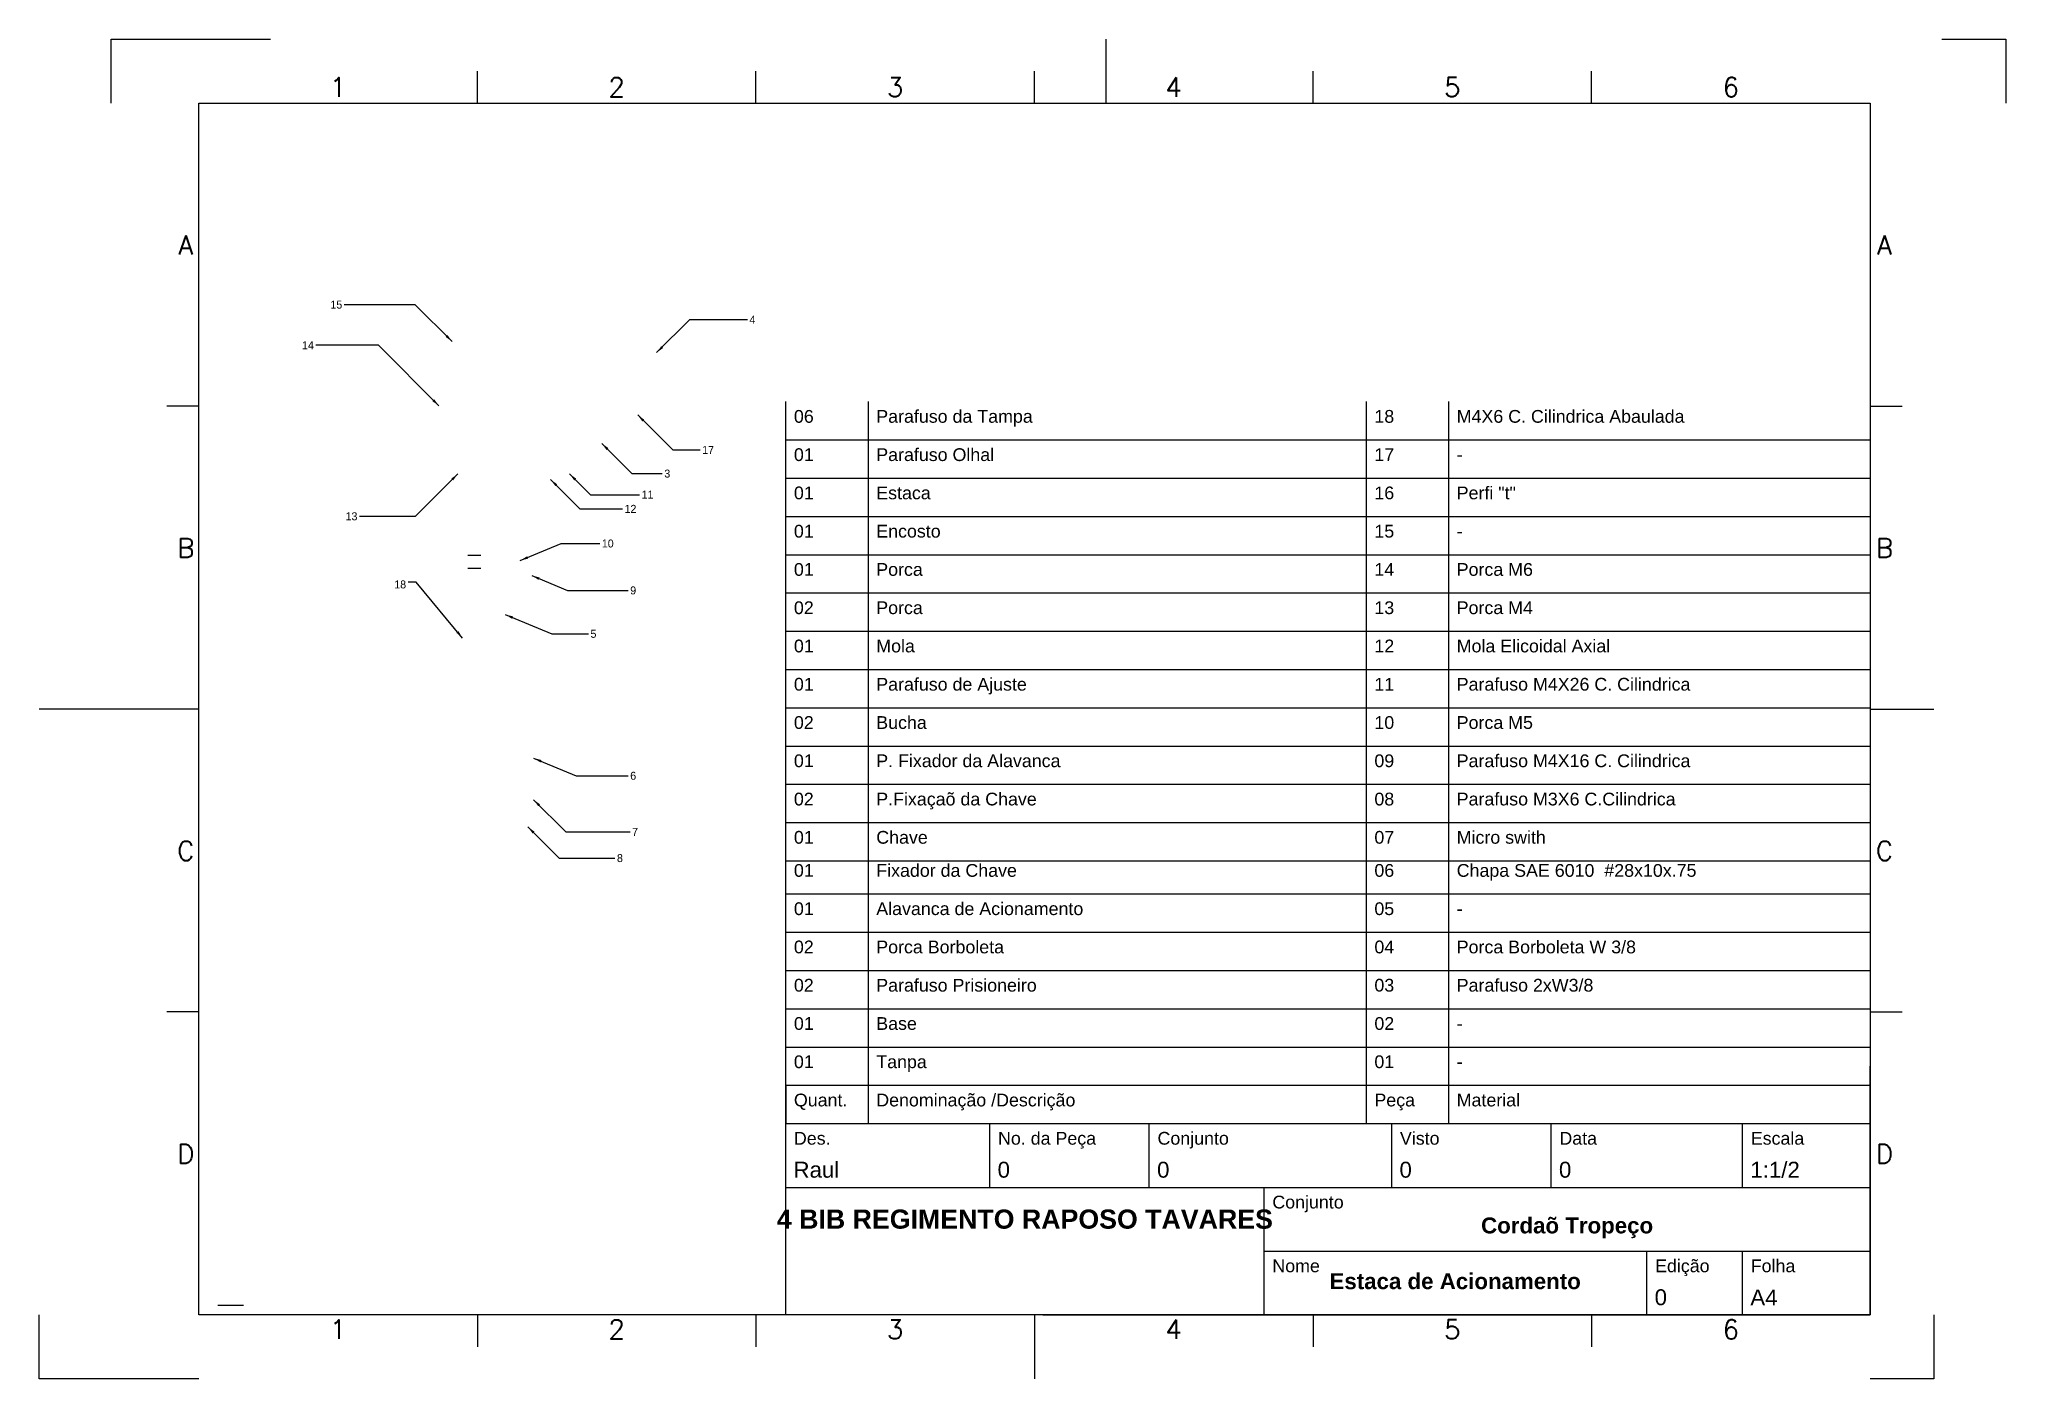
# Paper-space layout 'Lista' of a CAD drawing. Header units: millimetres. Extents: x -11 to 297, y 0 to 210.
# The model-space entities are those that its viewports show. They can reach past a viewport. Long polylines and large blocks are cut down to what shows.
import ezdxf
from ezdxf.enums import TextEntityAlignment as Align

# ---------------------------------------------------------------- set-up
doc = ezdxf.new("R2010")
doc.units = ezdxf.units.MM
doc.linetypes.add('HIDDEN2', pattern=[4.7625, 3.175, -1.5875])
for name, color, linetype in [('Contorno', 7, 'Continuous'), ('Cortes', 140, 'HIDDEN2'), ('Cotas', 1, 'Continuous'), ('FRAME 050', 6, 'Continuous'), ('Object', 7, 'Continuous'), ('Texto', 7, 'Continuous')]:
    doc.layers.add(name, color=color, linetype=linetype)
doc.layers.get('FRAME 050').off()
doc.styles.add('Roman', font='romans', dxfattribs={"bigfont": 'bigfont'})
doc.styles.add('texto2', font='ARIAL.TTF', dxfattribs={"height": 2})
doc.styles.add('Texto2.5', font='ARIAL.TTF', dxfattribs={"height": 2.5})
doc.dimstyles.new('ISO-25', dxfattribs={"dimtxt": 2.5, "dimasz": 2.5, "dimexe": 1.25, "dimexo": 0.625, "dimtad": 1, "dimtxsty": 'Standard', "dimcen": 2.5, "dimadec": 0, "dimazin": 0, "dimtfac": 1, "dimtmove": 0, "dimatfit": 3, "dimfxl": 0, "dimarcsym": 0})

msp = doc.modelspace()

# ---------------------------------------------------------------- linework, layer by layer
at = {"layer": 'Cortes'}
for p, q in [((-2352.194, 109.526), (-2348.194, 109.526)), ((-2352.194, 105.526), (-2348.194, 105.526))]:
    msp.add_line(p, q, dxfattribs=at)

# ---------------------------------------------------------------- texts
at = {"layer": 'Cotas', "char_height": 2.5}
for s, insert, width, attachment_point in [('15', (-2391.597, 186.853), 0.6514, 9), ('4', (-2263.923, 184.705), 0.6514, 1), ('14', (-2400.5, 174.121), 0.6514, 9), ('17', (-2278.761, 143.804), 0.6514, 1), ('3', (-2290.632, 136.398), 0.6514, 1), ('11', (-2297.755, 129.788), 0.6514, 1), ('12', (-2303.097, 125.342), 0.6514, 1), ('13', (-2386.849, 120.466), 0.6514, 9), ('10', (-2310.219, 114.481), 0.6514, 1), ('18', (-2371.579, 99.103), 2.1584, 9), ('9', (-2301.316, 99.771), 0.6514, 1), ('5', (-2313.78, 86.157), 0.6514, 1), ('6', (-2301.316, 41.646), 0.6514, 1), ('7', (-2300.722, 24.05), 0.6514, 1), ('8', (-2305.471, 15.826), 0.6514, 1)]:
    msp.add_mtext(s, dxfattribs=dict(at, insert=insert, width=width, attachment_point=attachment_point))

# ---------------------------------------------------------------- leaders
at = {"layer": 'Cotas', "annotation_type": 0, "has_hookline": 1}
for points, hookline_direction, text_width in [([(-2357.14, 176.537), (-2368.706, 188.103), (-2390.972, 188.103)], 1, 3.333), ([(-2293.038, 173.077), (-2282.66, 183.455), (-2264.548, 183.455)], 0, 1.667), ([(-2361.295, 156.392), (-2380.274, 175.371), (-2399.875, 175.371)], 1, 3.333), ([(-2298.973, 153.524), (-2288.003, 142.554), (-2279.386, 142.554)], 0, 1.667), ([(-2310.25, 144.636), (-2300.762, 135.148), (-2291.257, 135.148)], 0, 1.667), ([(-2355.36, 135.061), (-2368.704, 121.716), (-2386.224, 121.716)], 1, 3.333), ([(-2326.276, 133.283), (-2317.084, 124.092), (-2303.722, 124.092)], 0, 3.333), ([(-2320.341, 135.061), (-2313.818, 128.538), (-2298.38, 128.538)], 0, 2.5), ([(-2335.773, 107.906), (-2322.917, 113.231), (-2310.844, 113.231)], 0, 2.917), ([(-2353.876, 83.538), (-2368.454, 101.103), (-2370.954, 101.103)], 1, 3.333), ([(-2332.211, 103.166), (-2320.997, 98.521), (-2301.941, 98.521)], 0, 1.667), ([(-2340.521, 90.948), (-2325.936, 84.907), (-2314.405, 84.907)], 0, 1.667), ([(-2331.618, 45.916), (-2318.29, 40.396), (-2301.941, 40.396)], 0, 1.667), ([(-2331.618, 32.881), (-2321.536, 22.8), (-2301.347, 22.8)], 0, 1.667), ([(-2333.399, 24.361), (-2323.614, 14.576), (-2306.096, 14.576)], 0, 1.667)]:
    msp.add_leader(points, dimstyle='ISO-25', override={"dimgap": 0.625, "dimtad": 0}, dxfattribs=dict(at, hookline_direction=hookline_direction, text_width=text_width))

psp = doc.layouts.new('Lista')

# ---------------------------------------------------------------- linework, layer by layer
for p, q in [((0, 210), (25, 210)), ((0, 200), (0, 210)), ((156, 200), (156, 210)), ((287, 210), (297, 210)), ((297, 210), (297, 200)), ((57.42, 200), (57.42, 205)), ((101.08, 200), (101.08, 205)), ((144.75, 200), (144.75, 205)), ((188.42, 200), (188.42, 205)), ((232.08, 200), (232.08, 205)), ((13.75, 200), (275.75, 200)), ((13.75, 10), (13.75, 200)), ((275.75, 200), (275.75, 10)), ((13.75, 152.5), (8.75, 152.5)), ((275.75, 152.5), (280.75, 152.5)), ((13.75, 105), (-11.25, 105)), ((13.75, 105), (8.75, 105)), ((275.75, 105), (285.75, 105)), ((275.75, 105), (280.75, 105)), ((13.75, 57.5), (8.75, 57.5)), ((275.75, 57.5), (280.75, 57.5)), ((-11.25, 0), (-11.25, 10)), ((275.75, 10), (13.75, 10)), ((57.42, 10), (57.42, 5)), ((101.08, 10), (101.08, 5)), ((144.75, 10), (144.75, 0)), ((144.75, 10), (144.75, 5)), ((188.42, 10), (188.42, 5)), ((232.08, 10), (232.08, 5)), ((285.75, 10), (285.75, 0)), ((13.75, 0), (-11.25, 0)), ((285.75, 0), (275.75, 0))]:
    psp.add_line(p, q)
at = {"color": 0}
for p, q in [((275.75, 49), (275.75, 10)), ((275.75, 10), (275.75, 49)), ((146.05, 10), (275.75, 10))]:
    psp.add_line(p, q, dxfattribs=at)
at = {"layer": 'Contorno'}
for p, q in [((105.75, 147.19), (105.75, 153.19)), ((118.66, 153.19), (118.66, 147.19)), ((196.75, 153.19), (196.75, 147.19)), ((209.65, 153.19), (209.65, 147.19)), ((105.75, 141.19), (105.75, 147.19)), ((105.75, 147.19), (275.75, 147.19)), ((118.66, 147.19), (118.66, 141.19)), ((196.75, 147.19), (196.75, 141.19)), ((209.65, 147.19), (209.65, 141.19)), ((105.75, 135.19), (105.75, 141.19)), ((105.75, 141.19), (275.75, 141.19)), ((118.66, 141.19), (118.66, 135.19)), ((196.75, 141.19), (196.75, 135.19)), ((209.65, 141.19), (209.65, 135.19)), ((105.75, 129.19), (105.75, 135.19)), ((105.75, 135.19), (275.75, 135.19)), ((118.66, 135.19), (118.66, 129.19)), ((196.75, 135.19), (196.75, 129.19)), ((209.65, 135.19), (209.65, 129.19)), ((105.75, 123.19), (105.75, 129.19)), ((105.75, 129.19), (275.75, 129.19)), ((118.66, 129.19), (118.66, 123.19)), ((196.75, 129.19), (196.75, 123.19)), ((209.65, 129.19), (209.65, 123.19)), ((105.75, 117.19), (105.75, 123.19)), ((105.75, 123.19), (275.75, 123.19)), ((118.66, 123.19), (118.66, 117.19)), ((196.75, 123.19), (196.75, 117.19)), ((209.65, 123.19), (209.65, 117.19)), ((105.75, 111.19), (105.75, 117.19)), ((105.75, 117.19), (275.75, 117.19)), ((118.66, 117.19), (118.66, 111.19)), ((196.75, 117.19), (196.75, 111.19)), ((209.65, 117.19), (209.65, 111.19)), ((105.75, 105.19), (105.75, 111.19)), ((105.75, 111.19), (275.75, 111.19)), ((118.66, 111.19), (118.66, 105.19)), ((196.75, 111.19), (196.75, 105.19)), ((209.65, 111.19), (209.65, 105.19)), ((105.75, 99.19), (105.75, 105.19)), ((105.75, 105.19), (275.75, 105.19)), ((118.66, 105.19), (118.66, 99.19)), ((196.75, 105.19), (196.75, 99.19)), ((209.65, 105.19), (209.65, 99.19)), ((105.75, 93.19), (105.75, 99.19)), ((105.75, 99.19), (275.75, 99.19)), ((118.66, 99.19), (118.66, 93.19)), ((196.75, 99.19), (196.75, 93.19)), ((209.65, 99.19), (209.65, 93.19)), ((105.75, 87.19), (105.75, 93.19)), ((105.75, 93.19), (275.75, 93.19)), ((118.66, 93.19), (118.66, 87.19)), ((196.75, 93.19), (196.75, 87.19)), ((209.65, 93.19), (209.65, 87.19)), ((105.75, 81.19), (105.75, 87.19)), ((105.75, 87.19), (275.75, 87.19)), ((118.66, 87.19), (118.66, 81.19)), ((196.75, 87.19), (196.75, 81.19)), ((209.65, 87.19), (209.65, 81.19)), ((105.75, 76), (105.75, 82)), ((105.75, 81.19), (275.75, 81.19)), ((118.66, 82), (118.66, 76)), ((196.75, 82), (196.75, 76)), ((209.65, 82), (209.65, 76)), ((105.75, 70), (105.75, 76)), ((105.75, 76), (275.75, 76)), ((118.66, 76), (118.66, 70)), ((196.75, 76), (196.75, 70)), ((209.65, 76), (209.65, 70)), ((105.75, 64), (105.75, 70)), ((105.75, 70), (275.75, 70)), ((118.66, 70), (118.66, 64)), ((196.75, 70), (196.75, 64)), ((209.65, 70), (209.65, 64)), ((105.75, 58), (105.75, 64)), ((105.75, 64), (275.75, 64)), ((118.66, 64), (118.66, 58)), ((196.75, 64), (196.75, 58)), ((209.65, 64), (209.65, 58)), ((105.75, 52), (105.75, 58)), ((105.75, 58), (275.75, 58)), ((118.66, 58), (118.66, 52)), ((196.75, 58), (196.75, 52)), ((209.65, 58), (209.65, 52)), ((105.75, 46), (105.75, 52)), ((105.75, 52), (275.75, 52)), ((118.66, 52), (118.66, 46)), ((196.75, 52), (196.75, 46)), ((209.65, 52), (209.65, 46)), ((105.75, 46), (275.75, 46)), ((105.75, 46), (275.75, 46)), ((105.75, 40), (105.75, 46)), ((105.75, 46), (105.75, 40)), ((105.75, 46), (105.75, 40)), ((105.75, 40), (105.75, 46)), ((118.66, 46), (118.66, 40)), ((196.75, 46), (196.75, 40)), ((209.65, 46), (209.65, 40)), ((105.75, 40), (275.75, 40)), ((105.75, 10), (105.75, 40)), ((137.75, 30), (137.75, 40)), ((162.75, 30), (162.75, 40)), ((200.75, 30), (200.75, 40)), ((225.75, 30), (225.75, 40)), ((255.75, 30), (255.75, 40)), ((105.75, 30), (275.75, 30)), ((180.75, 10), (180.75, 30)), ((180.75, 20), (275.75, 20)), ((240.75, 10), (240.75, 20)), ((255.75, 10), (255.75, 20))]:
    psp.add_line(p, q, dxfattribs=at)
at = {"layer": 'Object'}
psp.add_line((16.75, 11.54), (20.75, 11.54), dxfattribs=at)
at = {"layer": 'Texto'}
psp.add_line((240.75, 15), (240.75, 15), dxfattribs=at)

# ---------------------------------------------------------------- texts
at = {"style": 'Roman'}
for s, p in [('1', (35.58, 201)), ('2', (79.25, 201)), ('3', (122.92, 201)), ('4', (166.58, 201)), ('5', (210.25, 201)), ('6', (253.92, 201)), ('A', (11.7, 176.25)), ('A', (277.99, 176.25)), ('B', (11.7, 128.75)), ('B', (277.99, 128.75)), ('C', (11.7, 81.25)), ('C', (277.99, 81.25)), ('D', (11.7, 33.75)), ('D', (277.99, 33.75)), ('1', (35.58, 6.23)), ('2', (79.25, 6.23)), ('3', (122.92, 6.23)), ('4', (166.58, 6.23)), ('5', (210.25, 6.23)), ('6', (253.92, 6.23))]:
    psp.add_text(s, height=3, dxfattribs=at).set_placement(p, align=Align.CENTER)
at = {"layer": 'Texto'}
for s, insert, char_height, width, attachment_point, style in [('06', (107.04, 151.88), 2, 30.3514, 1, 'texto2'), ('Parafuso da Tampa', (119.95, 151.88), 2, 71.2648, 1, 'texto2'), ('18', (198.04, 151.88), 2, 11.6189, 1, 'texto2'), ('M4X6 C. Cilindrica Abaulada', (210.94, 151.88), 2, 61.971, 1, 'texto2'), ('01', (107.04, 145.88), 2, 30.3514, 1, 'texto2'), ('Parafuso Olhal', (119.95, 145.88), 2, 71.2648, 1, 'texto2'), ('17', (198.04, 145.88), 2, 11.6189, 1, 'texto2'), ('-', (210.94, 145.88), 2, 11.6189, 1, 'texto2'), ('01', (107.04, 139.88), 2, 30.3514, 1, 'texto2'), ('Estaca', (119.95, 139.88), 2, 71.2648, 1, 'texto2'), ('16', (198.04, 139.88), 2, 11.6189, 1, 'texto2'), ('Perfi "t"', (210.94, 139.88), 2, 11.6189, 1, 'texto2'), ('01', (107.04, 133.88), 2, 30.3514, 1, 'texto2'), ('Encosto', (119.95, 133.88), 2, 71.2648, 1, 'texto2'), ('15', (198.04, 133.88), 2, 11.6189, 1, 'texto2'), ('-', (210.94, 133.88), 2, 11.6189, 1, 'texto2'), ('01', (107.04, 127.88), 2, 30.3514, 1, 'texto2'), ('Porca', (119.95, 127.88), 2, 71.2648, 1, 'texto2'), ('14 ', (198.04, 127.88), 2, 11.6189, 1, 'texto2'), ('Porca M6', (210.94, 127.88), 2, 64.8115, 1, 'texto2'), ('02', (107.04, 121.88), 2, 30.3514, 1, 'texto2'), ('Porca', (119.95, 121.88), 2, 71.2648, 1, 'texto2'), ('13', (198.04, 121.88), 2, 11.6189, 1, 'texto2'), ('Porca M4', (210.94, 121.88), 2, 54.1705, 1, 'texto2'), ('01', (107.04, 115.88), 2, 30.3514, 1, 'texto2'), ('Mola', (119.95, 115.88), 2, 71.2648, 1, 'texto2'), ('12', (198.04, 115.88), 2, 11.6189, 1, 'texto2'), ('Mola Elicoidal Axial', (210.94, 115.88), 2, 64.8115, 1, 'texto2'), ('01', (107.04, 109.88), 2, 30.3514, 1, 'texto2'), ('Parafuso de Ajuste', (119.95, 109.88), 2, 71.2648, 1, 'texto2'), ('11', (198.04, 109.88), 2, 11.6189, 1, 'texto2'), ('Parafuso M4X26 C. Cilindrica', (210.94, 109.88), 2, 64.8115, 1, 'texto2'), ('02', (107.04, 103.88), 2, 30.3514, 1, 'texto2'), ('Bucha', (119.95, 103.88), 2, 71.2648, 1, 'texto2'), ('10', (198.04, 103.88), 2, 11.6189, 1, 'texto2'), ('Porca M5', (210.94, 103.88), 2, 64.8115, 1, 'texto2'), ('01', (107.04, 97.88), 2, 30.3514, 1, 'texto2'), ('P. Fixador da Alavanca', (119.95, 97.88), 2, 71.2648, 1, 'texto2'), ('09', (198.04, 97.88), 2, 11.6189, 1, 'texto2'), ('Parafuso M4X16 C. Cilindrica', (210.94, 97.88), 2, 64.8115, 1, 'texto2'), ('02', (107.04, 91.88), 2, 30.3514, 1, 'texto2'), ('P.Fixaçaõ da Chave', (119.95, 91.88), 2, 71.2648, 1, 'texto2'), ('08', (198.04, 91.88), 2, 11.6189, 1, 'texto2'), ('Parafuso M3X6 C.Cilindrica', (210.94, 91.88), 2, 64.8115, 1, 'texto2'), ('01', (107.04, 85.88), 2, 30.3514, 1, 'texto2'), ('Chave', (119.95, 85.88), 2, 71.2648, 1, 'texto2'), ('07', (198.04, 85.88), 2, 11.6189, 1, 'texto2'), ('Micro swith', (210.94, 85.88), 2, 64.8115, 1, 'texto2'), ('01', (107.04, 80.69), 2, 30.3514, 1, 'texto2'), ('Fixador da Chave', (119.95, 80.69), 2, 71.2648, 1, 'texto2'), ('06', (198.04, 80.69), 2, 11.6189, 1, 'texto2'), ('Chapa SAE 6010  #28x10x.75', (210.94, 80.69), 2, 64.8115, 1, 'texto2'), ('01', (107.04, 74.69), 2, 30.3514, 1, 'texto2'), ('Alavanca de Acionamento', (119.95, 74.69), 2, 71.2648, 1, 'texto2'), ('05', (198.04, 74.69), 2, 11.6189, 1, 'texto2'), ('-', (210.94, 74.69), 2, 11.6189, 1, 'texto2'), ('02', (107.04, 68.69), 2, 30.3514, 1, 'texto2'), ('Porca Borboleta', (119.95, 68.69), 2, 71.2648, 1, 'texto2'), ('04', (198.04, 68.69), 2, 11.6189, 1, 'texto2'), ('Porca Borboleta W 3/8', (210.94, 68.69), 2, 64.8115, 1, 'texto2'), ('02', (107.04, 62.69), 2, 30.3514, 1, 'texto2'), ('Parafuso Prisioneiro', (119.95, 62.69), 2, 71.2648, 1, 'texto2'), ('03', (198.04, 62.69), 2, 11.6189, 1, 'texto2'), ('Parafuso 2xW3/8', (210.94, 62.69), 2, 64.8115, 1, 'texto2'), ('01', (107.04, 56.69), 2, 30.3514, 1, 'texto2'), ('Base', (119.95, 56.69), 2, 71.2648, 1, 'texto2'), ('02', (198.04, 56.69), 2, 11.6189, 1, 'texto2'), ('-', (210.94, 56.69), 2, 11.6189, 1, 'texto2'), ('01', (107.04, 50.69), 2, 30.3514, 1, 'texto2'), ('Tanpa', (119.95, 50.69), 2, 71.2648, 1, 'texto2'), ('01', (198.04, 50.69), 2, 11.6189, 1, 'texto2'), ('-', (210.94, 50.69), 2, 11.6189, 1, 'texto2'), ('Quant.', (107.04, 44.69), 2, 30.3514, 1, 'texto2'), ('Denominação /Descrição', (119.95, 44.69), 2, 71.2648, 1, 'texto2'), ('Peça', (198.04, 44.69), 2, 11.6189, 1, 'texto2'), ('Material', (210.94, 44.69), 2, 11.6189, 1, 'texto2'), ('Des.', (107.04, 38.69), 2, 30.3514, 1, 'texto2'), ('No. da Peça', (139.04, 38.69), 2, 30.3514, 1, 'texto2'), ('Conjunto', (164.04, 38.69), 2, 30.3514, 1, 'texto2'), ('Visto', (202.04, 38.69), 2, 30.3514, 1, 'texto2'), ('Data', (227.04, 38.69), 2, 11.6189, 1, 'texto2'), ('Escala', (257.04, 38.69), 2, 11.6189, 1, 'texto2'), ('Raul', (106.97, 31.48), 2.5, 35.3309, 7, 'Texto2.5'), ('0', (138.97, 31.48), 2.5, 35.3309, 7, 'Texto2.5'), ('0', (163.97, 31.48), 2.5, 35.3309, 7, 'Texto2.5'), ('0', (201.97, 31.48), 2.5, 35.3309, 7, 'Texto2.5'), ('0', (226.97, 31.48), 2.5, 35.3309, 7, 'Texto2.5'), ('1:1/2', (256.97, 31.48), 2.5, 35.3309, 7, 'Texto2.5'), ('Conjunto', (182.04, 28.69), 2, 30.3514, 1, 'texto2'), ('{\\fArial|b1|i0|c0|p34;4 BIB REGIMENTO RAPOSO TAVARES}', (143.25, 25), 3, 75, 5, 'Texto2.5'), ('{\\fArial|b1|i0|c0|p34;Cordaõ Tropeço}', (228.25, 23.65), 2.5, 95, 5, 'Texto2.5'), ('Nome', (182.04, 18.69), 2, 30.3514, 1, 'texto2'), ('Edição', (242.04, 18.69), 2, 11.6189, 1, 'texto2'), ('Folha', (257.04, 18.69), 2, 11.6189, 1, 'texto2'), ('{\\fArial|b1|i0|c0|p34;Estaca de Acionamento}', (210.7, 15.27), 2.5, 95, 5, 'Texto2.5'), ('0', (241.97, 11.48), 2.5, 35.3309, 7, 'Texto2.5'), ('A4', (256.97, 11.48), 2.5, 35.3309, 7, 'Texto2.5')]:
    psp.add_mtext(s, dxfattribs=dict(at, insert=insert, char_height=char_height, width=width, attachment_point=attachment_point, style=style))

# ---------------------------------------------------------------- viewports
at = {"layer": 'FRAME 050'}
psp.add_viewport(center=(69.46, 109.13), size=(95.08, 158.266), view_center_point=(-2325.158, 69.588), view_height=316.5319, dxfattribs=at)

doc.saveas('drawing.dxf')
